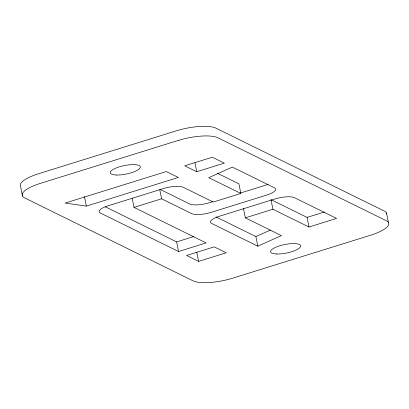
<?xml version="1.0" encoding="UTF-8"?>
<svg xmlns="http://www.w3.org/2000/svg" width="409" height="409" viewBox="0 0 409 409"><rect width="100%" height="100%" fill="white"/><g stroke="black" fill="none" stroke-linecap="round" stroke-linejoin="round"><path stroke-width="0.61" d="M216.049 216.949L255.891 236.566L270.272 230.124M245.318 217.839L272.91 209.244L308.994 227.01L336.587 218.416L294.495 197.69A15.322 4.351 -11.3 0 0 274.684 199.025L219.49 216.213A15.322 4.351 -11.3 0 0 211.709 223.472L257.808 246.172L281.397 235.604L245.318 217.839L243.396 208.232M86.355 206.11L178.344 177.465L166.32 171.545L65.133 203.053L86.355 206.11L84.438 196.504M196.744 171.734L224.337 163.14L212.312 157.22L184.715 165.814L196.744 171.734L194.945 162.731M132.199 198.38L133.999 207.389L161.596 198.794L191.663 213.6A15.322 4.351 -11.3 0 0 211.473 212.266L266.668 195.078A15.322 4.351 -11.3 0 0 274.449 187.818L232.358 167.092L208.769 177.659L240.84 193.452L238.922 183.846L217.159 173.13M212.588 201.714L209.551 202.659A15.322 4.351 -11.3 0 1 189.74 203.994L160.241 189.469M240.487 193.028L264.746 185.471A15.322 4.351 -11.3 0 0 268.115 184.26M240.84 193.452L213.242 202.046L183.176 187.24A15.322 4.351 -11.3 0 0 163.365 188.575L108.175 205.763A15.322 4.351 -11.3 0 0 100.389 213.023L178.564 251.515L206.162 242.92L133.999 207.389M105.317 206.785L176.642 241.908L193.442 236.678M271.566 199.919L307.072 217.404L324.47 211.985M198.605 261.387L226.203 252.793L214.178 246.872L186.581 255.461L198.605 261.387L196.806 252.379M386.485 212.9L388.407 222.506M307.072 217.404L308.994 227.01M270.993 199.638L272.91 209.244M255.891 236.566L257.808 246.172M176.642 241.908L178.564 251.515M159.796 189.786L161.596 198.794M22.515 196.1L20.593 186.494A30.649 8.707 -11.3 0 1 38.334 173.805L176.315 130.834A30.649 8.707 -11.3 0 1 215.942 128.16L384.317 211.075A30.649 8.707 -11.3 0 1 386.817 213.994M178.237 140.44L40.256 183.411A30.649 8.707 -11.3 0 0 24.683 197.925L193.058 280.84A30.649 8.707 -11.3 0 0 232.685 278.166L370.666 235.195A30.649 8.707 -11.3 0 0 386.234 220.681L217.859 137.767A30.649 8.707 -11.3 0 0 178.237 140.44M276.694 253.989A15.322 4.351 -11.3 0 0 300.595 246.545A15.322 4.351 -11.3 0 0 279.623 245.824A15.322 4.351 -11.3 0 0 276.694 253.989M116.34 175.021A15.322 4.351 -11.3 0 0 140.236 167.583A15.322 4.351 -11.3 0 0 119.27 166.862A15.322 4.351 -11.3 0 0 116.34 175.021"/></g></svg>
